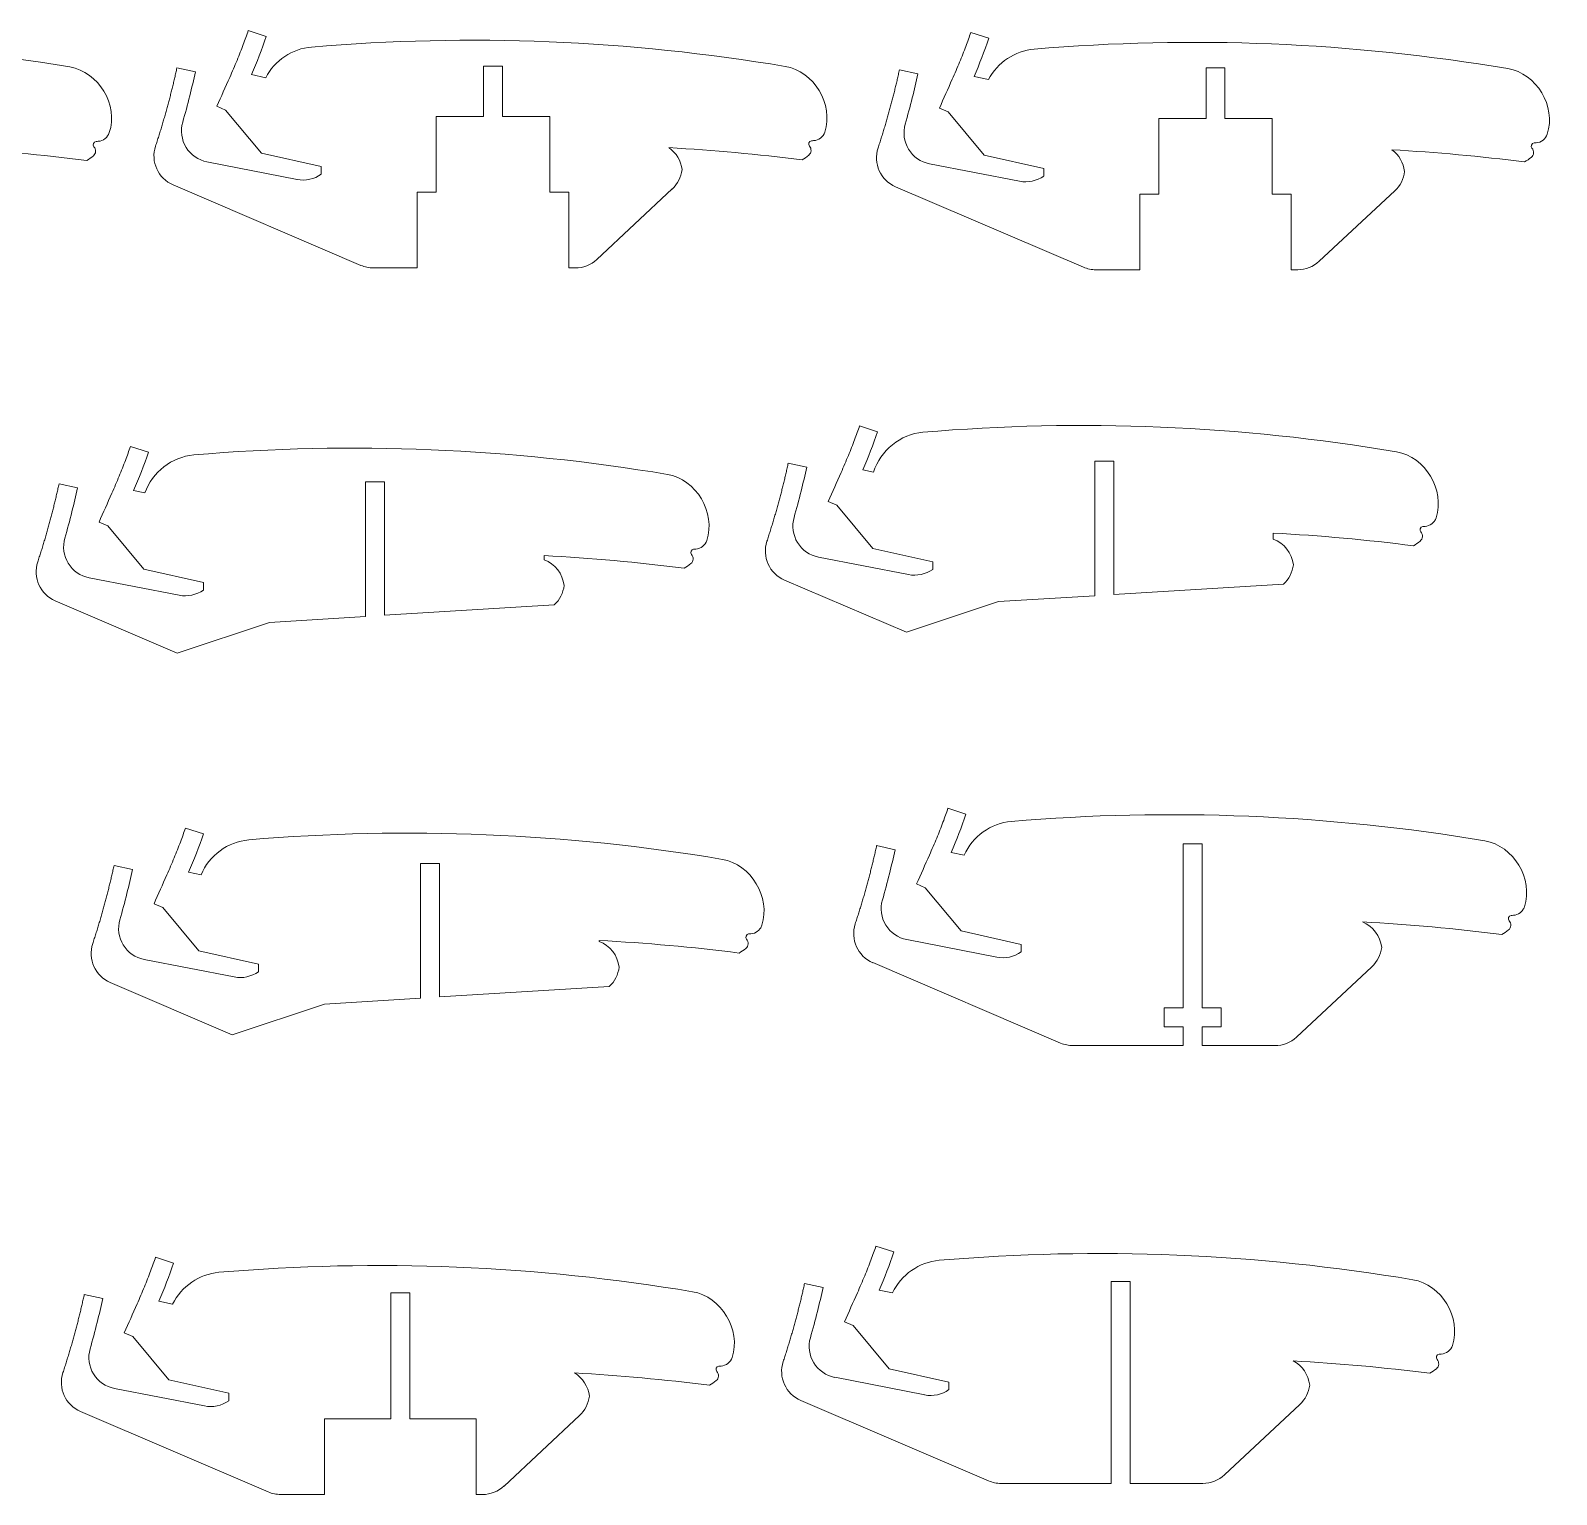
# Model space of a CAD drawing. Header units: millimetres. Extents: x 42 to 1075, y 65 to 598.
# Drawn here: x 833.5 to 1075.4, y 94.8 to 327 of the extents above; entities that cross this region are included whole.
import ezdxf

# ---------------------------------------------------------------- set-up
doc = ezdxf.new("R2010")
doc.units = ezdxf.units.MM

msp = doc.modelspace()

# ---------------------------------------------------------------- linework, layer by layer
at = {"color": 5, "linetype": 'Continuous', "lineweight": 15}
for p, q in [((868, 326.98), (870.84, 326.03)), ((982.55, 326.68), (985.39, 325.74)), ((859.62, 320.4), (856.69, 321.04)), ((870.78, 319.49), (868.52, 319.98)), ((905.3, 321.33), (905.3, 313.33)), ((908.3, 321.33), (905.3, 321.33)), ((908.3, 313.33), (908.3, 321.33)), ((974.17, 320.11), (971.24, 320.75)), ((985.36, 319.19), (983.07, 319.68)), ((1019.85, 321.04), (1019.85, 313.04)), ((1022.85, 321.04), (1019.85, 321.04)), ((1022.85, 313.04), (1022.85, 321.04)), ((864.4, 314.37), (863.03, 314.98)), ((978.95, 314.07), (977.58, 314.68)), ((864.4, 314.37), (870.11, 307.52)), ((897.8, 313.33), (897.8, 301.33)), ((905.3, 313.33), (897.8, 313.33)), ((915.8, 313.33), (908.3, 313.33)), ((915.8, 301.33), (915.8, 313.33)), ((978.95, 314.07), (984.66, 307.22)), ((1012.35, 313.04), (1012.35, 301.04)), ((1019.85, 313.04), (1012.35, 313.04)), ((1030.35, 313.04), (1022.85, 313.04)), ((1030.35, 301.04), (1030.35, 313.04)), ((870.11, 307.52), (879.58, 305.39)), ((875.73, 303.37), (861.45, 306.15)), ((879.58, 305.39), (879.58, 304.2)), ((990.28, 303.07), (976.01, 305.86)), ((984.66, 307.22), (994.13, 305.1)), ((994.13, 305.1), (994.13, 303.91)), ((856.08, 302.5), (885.85, 289.74)), ((894.8, 289.33), (894.8, 301.33)), ((894.8, 301.33), (897.8, 301.33)), ((915.8, 301.33), (918.8, 301.33)), ((918.8, 301.33), (918.8, 289.33)), ((923.24, 290.68), (935.21, 301.85)), ((970.63, 302.2), (1000.41, 289.44)), ((1009.35, 289.04), (1009.35, 301.04)), ((1009.35, 301.04), (1012.35, 301.04)), ((1030.35, 301.04), (1033.35, 301.04)), ((1033.35, 301.04), (1033.35, 289.04)), ((1037.79, 290.38), (1049.76, 301.56)), ((887.82, 289.33), (894.8, 289.33)), ((918.8, 289.33), (919.83, 289.33)), ((1002.38, 289.04), (1009.35, 289.04)), ((1033.35, 289.04), (1034.38, 289.04)), ((967.77, 263.36), (964.92, 264.31)), ((849.31, 261.03), (852.16, 260.09)), ((953.61, 258.38), (956.54, 257.74)), ((967.13, 256.95), (965.44, 257.31)), ((1002.22, 258.67), (1002.22, 237.34)), ((1005.22, 258.67), (1002.22, 258.67)), ((1005.22, 237.53), (1005.22, 258.67)), ((840.93, 254.46), (838, 255.1)), ((851.62, 253.65), (849.83, 254.03)), ((886.61, 255.39), (886.61, 234.07)), ((889.61, 255.39), (886.61, 255.39)), ((889.61, 234.25), (889.61, 255.39)), ((961.33, 251.7), (959.96, 252.31)), ((961.33, 251.7), (967.03, 244.85)), ((845.72, 248.42), (844.34, 249.03)), ((845.72, 248.42), (851.42, 241.57)), ((1030.51, 246.34), (1030.51, 247.28)), ((967.03, 244.85), (976.51, 242.73)), ((914.9, 243.06), (914.9, 243.71)), ((972.65, 240.7), (958.38, 243.48)), ((976.51, 242.73), (976.51, 241.53)), ((857.04, 237.42), (842.77, 240.2)), ((851.42, 241.57), (860.9, 239.45)), ((953.01, 239.83), (972.33, 231.55)), ((860.9, 239.45), (860.9, 238.25)), ((1002.22, 237.34), (986.96, 236.41)), ((1032.14, 239.18), (1005.22, 237.53)), ((837.4, 236.55), (856.72, 228.27)), ((916.52, 235.9), (889.61, 234.25)), ((986.96, 236.41), (972.33, 231.55)), ((871.35, 233.13), (856.72, 228.27)), ((886.61, 234.07), (871.35, 233.13)), ((978.93, 203.65), (981.78, 202.7)), ((858.03, 200.51), (860.88, 199.57)), ((970.55, 197.08), (967.62, 197.72)), ((981.5, 196.21), (979.45, 196.65)), ((1016.23, 198.01), (1016.23, 172.01)), ((1019.23, 198.01), (1016.23, 198.01)), ((1019.23, 172.01), (1019.23, 198.01)), ((849.65, 193.94), (846.72, 194.58)), ((895.33, 194.87), (895.33, 173.55)), ((898.33, 194.87), (895.33, 194.87)), ((898.33, 173.73), (898.33, 194.87)), ((860.52, 193.09), (858.55, 193.52)), ((975.33, 191.04), (973.96, 191.65)), ((975.33, 191.04), (981.04, 184.19)), ((854.44, 187.91), (853.06, 188.51)), ((854.44, 187.91), (860.14, 181.06)), ((981.04, 184.19), (990.51, 182.06)), ((923.62, 182.54), (923.62, 182.69)), ((986.66, 180.04), (972.39, 182.82)), ((990.51, 182.06), (990.51, 180.87)), ((865.76, 176.9), (851.49, 179.69)), ((860.14, 181.06), (869.62, 178.93)), ((996.79, 166.41), (967.01, 179.17)), ((869.62, 178.93), (869.62, 177.74)), ((1046.14, 178.52), (1034.17, 167.35)), ((846.12, 176.03), (865.44, 167.75)), ((898.33, 173.73), (925.24, 175.39)), ((865.44, 167.75), (880.07, 172.61)), ((880.07, 172.61), (895.33, 173.55)), ((1013.23, 172.01), (1013.23, 169.01)), ((1016.23, 172.01), (1013.23, 172.01)), ((1022.23, 172.01), (1019.23, 172.01)), ((1022.23, 169.01), (1022.23, 172.01)), ((1013.23, 169.01), (1016.23, 169.01)), ((1016.23, 169.01), (1016.23, 166.01)), ((1019.23, 169.01), (1022.23, 169.01)), ((1019.23, 166.01), (1019.23, 169.01)), ((1016.23, 166.01), (998.76, 166.01)), ((1030.76, 166.01), (1019.23, 166.01)), ((967.51, 134.24), (970.35, 133.3)), ((853.31, 132.48), (856.16, 131.54)), ((959.13, 127.67), (956.2, 128.31)), ((1004.81, 128.6), (1004.81, 96.6)), ((1007.81, 128.6), (1004.81, 128.6)), ((1007.81, 96.6), (1007.81, 128.6)), ((844.94, 125.91), (842, 126.55)), ((890.61, 126.84), (890.61, 106.84)), ((893.61, 126.84), (890.61, 126.84)), ((893.61, 106.84), (893.61, 126.84)), ((970.15, 126.79), (968.03, 127.25)), ((856.01, 125.02), (853.83, 125.49)), ((963.91, 121.63), (962.54, 122.24)), ((963.91, 121.63), (969.62, 114.78)), ((849.72, 119.88), (848.35, 120.48)), ((849.72, 119.88), (855.42, 113.03)), ((969.62, 114.78), (979.09, 112.66)), ((861.04, 108.87), (846.77, 111.66)), ((855.42, 113.03), (864.9, 110.9)), ((975.24, 110.63), (960.97, 113.42)), ((979.09, 112.66), (979.09, 111.47)), ((864.9, 110.9), (864.9, 109.71)), ((955.59, 109.76), (985.37, 97)), ((1022.75, 97.94), (1034.72, 109.12)), ((841.4, 108), (871.17, 95.24)), ((880.11, 106.84), (880.11, 94.84)), ((880.11, 106.84), (890.61, 106.84)), ((893.61, 106.84), (904.11, 106.84)), ((904.11, 106.84), (904.11, 94.84)), ((908.56, 96.18), (920.53, 107.36)), ((873.14, 94.84), (880.11, 94.84)), ((904.11, 94.84), (905.14, 94.84)), ((987.33, 96.6), (1004.81, 96.6)), ((1007.81, 96.6), (1019.34, 96.6))]:
    msp.add_line(p, q, dxfattribs=at)
for centre, start, end in [((862.41, 311.06), 163.9636, 258.9681), ((976.96, 310.76), 163.9636, 258.9681), ((858.05, 307.09), 161.811, 246.8014), ((931.8, 304.33), 6.7349, 54.4636), ((972.6, 306.8), 161.811, 246.8014), ((1046.35, 304.04), 6.7349, 53.4864), ((931.8, 305.5), 313.0251, 353.2651), ((876.68, 308.27), 258.9681, 305.4186), ((991.23, 307.98), 258.9681, 305.4186), ((1046.35, 305.21), 313.0251, 353.2651), ((919.83, 294.33), 270, 313.0251), ((1034.38, 294.04), 270, 313.0251), ((887.82, 294.33), 246.8014, 270), ((1002.38, 294.04), 246.8014, 270), ((959.34, 248.39), 163.9636, 258.9681), ((843.73, 245.11), 163.9636, 258.9681), ((954.98, 244.43), 161.811, 246.8014), ((1028.72, 241.67), 6.7349, 69.1001), ((839.37, 241.15), 161.811, 246.8014), ((913.11, 238.39), 6.7349, 69.1001), ((1028.72, 242.84), 313.0251, 353.2651), ((973.61, 245.61), 258.9681, 305.4186), ((858, 242.33), 258.9681, 305.4186), ((913.11, 239.56), 313.0251, 353.2651), ((973.34, 187.73), 163.9636, 258.9681), ((852.45, 184.59), 163.9636, 258.9681), ((968.98, 183.76), 161.811, 246.8014), ((1042.73, 181.01), 6.7349, 67.417), ((848.09, 180.63), 161.811, 246.8014), ((921.83, 177.87), 6.7349, 69.1001), ((1042.73, 182.18), 313.0251, 353.2651), ((987.62, 184.95), 258.9681, 305.4186), ((866.72, 181.81), 258.9681, 305.4186), ((921.83, 179.04), 313.0251, 353.2651), ((1030.76, 171.01), 270, 313.0251), ((998.76, 171.01), 246.8014, 270), ((961.92, 118.32), 163.9636, 258.9681), ((847.73, 116.56), 163.9636, 258.9681), ((843.37, 112.6), 161.811, 246.8014), ((917.11, 109.84), 6.7349, 58.6705), ((957.56, 114.36), 161.811, 246.8014), ((1031.31, 111.6), 6.7349, 62.2461), ((976.19, 115.54), 258.9681, 305.4186), ((1031.31, 112.77), 313.0251, 353.2651), ((862, 113.78), 258.9681, 305.4186), ((917.11, 111.01), 313.0251, 353.2651), ((987.33, 101.6), 246.8014, 270), ((1019.34, 101.6), 270, 313.0251), ((873.14, 99.84), 246.8014, 270), ((905.14, 99.84), 270, 313.0251)]:
    msp.add_arc(centre, 5, start, end, dxfattribs=at)
for points, knots in [([(868, 326.98), (867.76, 326.25), (867.22, 324.73), (866.41, 322.69), (865.67, 320.94), (865.26, 320), (865.06, 319.55), (864.38, 318.02), (863.7, 316.5), (863.03, 314.98)], [0.9082045, 0.9082045, 0.9082045, 0.9082045, 0.9375, 0.96875, 0.984375, 1, 1, 1, 1.0520048, 1.0520048, 1.0520048, 1.0520048]), ([(982.55, 326.68), (982.31, 325.96), (981.77, 324.43), (980.96, 322.4), (980.22, 320.64), (979.81, 319.71), (979.61, 319.25), (978.93, 317.73), (978.26, 316.21), (977.58, 314.68)], [0.9082045, 0.9082045, 0.9082045, 0.9082045, 0.9375, 0.96875, 0.984375, 1, 1, 1, 1.0520048, 1.0520048, 1.0520048, 1.0520048]), ([(857.61, 312.44), (858, 313.82), (858.72, 316.48), (859.34, 319.13), (859.62, 320.4)], [0.08595358, 0.08595358, 0.08595358, 0.08595358, 0.125, 0.1608197, 0.1608197, 0.1608197, 0.1608197]), ([(972.16, 312.14), (972.55, 313.53), (973.27, 316.18), (973.89, 318.84), (974.17, 320.11)], [0.08595358, 0.08595358, 0.08595358, 0.08595358, 0.125, 0.1608197, 0.1608197, 0.1608197, 0.1608197]), ([(845.97, 310.78), (845.85, 310.4), (845.61, 310.07), (844.99, 309.59), (844.6, 309.44), (844.21, 309.41)], [0.010706588, 0.010706588, 0.010706588, 0.010706588, 0.011879595, 0.011879595, 0.013052601, 0.013052601, 0.013052601, 0.013052601]), ([(959.39, 310.87), (959.27, 310.5), (959.03, 310.16), (958.41, 309.68), (958.02, 309.53), (957.63, 309.51)], [0.010736431, 0.010736431, 0.010736431, 0.010736431, 0.011909395, 0.011909395, 0.013082359, 0.013082359, 0.013082359, 0.013082359]), ([(1073.94, 310.53), (1073.82, 310.16), (1073.58, 309.82), (1072.96, 309.34), (1072.57, 309.19), (1072.18, 309.17)], [0.010755658, 0.010755658, 0.010755658, 0.010755658, 0.0119286, 0.0119286, 0.013101543, 0.013101543, 0.013101543, 0.013101543]), ([(843.54, 308.55), (843.73, 308.35), (843.82, 308.07), (843.78, 307.53), (843.65, 307.27), (843.44, 307.1)], [0.004840358, 0.004840358, 0.004840358, 0.004840358, 0.005650284, 0.005650284, 0.006460211, 0.006460211, 0.006460211, 0.006460211]), ([(956.96, 308.65), (957.15, 308.44), (957.24, 308.17), (957.2, 307.63), (957.07, 307.37), (956.86, 307.2)], [0.004899546, 0.004899546, 0.004899546, 0.004899546, 0.00570923, 0.00570923, 0.006518914, 0.006518914, 0.006518914, 0.006518914]), ([(1071.51, 308.31), (1071.7, 308.1), (1071.79, 307.83), (1071.75, 307.29), (1071.62, 307.03), (1071.41, 306.86)], [0.00493765, 0.00493765, 0.00493765, 0.00493765, 0.005747121, 0.005747121, 0.006556592, 0.006556592, 0.006556592, 0.006556592]), ([(964.92, 264.31), (964.68, 263.59), (964.14, 262.06), (963.33, 260.03), (962.59, 258.27), (962.18, 257.34), (961.98, 256.88), (961.31, 255.36), (960.63, 253.83), (959.96, 252.31)], [0.9082045, 0.9082045, 0.9082045, 0.9082045, 0.9375, 0.96875, 0.984375, 1, 1, 1, 1.0520048, 1.0520048, 1.0520048, 1.0520048]), ([(849.31, 261.03), (849.07, 260.31), (848.53, 258.78), (847.72, 256.75), (846.98, 254.99), (846.57, 254.06), (846.37, 253.6), (845.69, 252.08), (845.02, 250.55), (844.34, 249.03)], [0.9082045, 0.9082045, 0.9082045, 0.9082045, 0.9375, 0.96875, 0.984375, 1, 1, 1, 1.0520048, 1.0520048, 1.0520048, 1.0520048]), ([(954.53, 249.77), (954.93, 251.16), (955.64, 253.81), (956.27, 256.47), (956.54, 257.74)], [0.08595358, 0.08595358, 0.08595358, 0.08595358, 0.125, 0.1608197, 0.1608197, 0.1608197, 0.1608197]), ([(838.92, 246.49), (839.32, 247.88), (840.03, 250.53), (840.66, 253.19), (840.93, 254.46)], [0.08595358, 0.08595358, 0.08595358, 0.08595358, 0.125, 0.1608197, 0.1608197, 0.1608197, 0.1608197]), ([(1056.32, 249.7), (1056.25, 249.51), (1056.16, 249.34), (1055.94, 249.02), (1055.8, 248.87), (1055.34, 248.51), (1054.95, 248.36), (1054.56, 248.33)], [0.010610232, 0.010610232, 0.010610232, 0.010610232, 0.011197828, 0.011197828, 0.011785425, 0.011785425, 0.012960617, 0.012960617, 0.012960617, 0.012960617]), ([(1053.89, 247.47), (1054.07, 247.26), (1054.17, 246.99), (1054.13, 246.44), (1053.99, 246.18), (1053.78, 246.01)], [0.004948918, 0.004948918, 0.004948918, 0.004948918, 0.005761832, 0.005761832, 0.006574747, 0.006574747, 0.006574747, 0.006574747]), ([(940.7, 246.13), (940.58, 245.75), (940.34, 245.42), (939.73, 244.93), (939.34, 244.78), (938.95, 244.76)], [0.010695645, 0.010695645, 0.010695645, 0.010695645, 0.011870515, 0.011870515, 0.013045385, 0.013045385, 0.013045385, 0.013045385]), ([(938.28, 243.89), (938.46, 243.69), (938.56, 243.41), (938.52, 242.87), (938.38, 242.61), (938.17, 242.44)], [0.004783554, 0.004783554, 0.004783554, 0.004783554, 0.005595945, 0.005595945, 0.006408336, 0.006408336, 0.006408336, 0.006408336]), ([(978.93, 203.65), (978.69, 202.93), (978.15, 201.4), (977.34, 199.37), (976.6, 197.61), (976.19, 196.68), (975.99, 196.22), (975.31, 194.7), (974.64, 193.17), (973.96, 191.65)], [0.9082045, 0.9082045, 0.9082045, 0.9082045, 0.9375, 0.96875, 0.984375, 1, 1, 1, 1.0520048, 1.0520048, 1.0520048, 1.0520048]), ([(858.03, 200.51), (857.79, 199.79), (857.25, 198.27), (856.44, 196.23), (855.7, 194.47), (855.29, 193.54), (855.09, 193.08), (854.41, 191.56), (853.74, 190.04), (853.06, 188.51)], [0.9082045, 0.9082045, 0.9082045, 0.9082045, 0.9375, 0.96875, 0.984375, 1, 1, 1, 1.0520048, 1.0520048, 1.0520048, 1.0520048]), ([(968.54, 189.11), (968.94, 190.5), (969.65, 193.15), (970.27, 195.81), (970.55, 197.08)], [0.08595358, 0.08595358, 0.08595358, 0.08595358, 0.125, 0.1608197, 0.1608197, 0.1608197, 0.1608197]), ([(847.64, 185.98), (848.04, 187.36), (848.75, 190.01), (849.38, 192.67), (849.65, 193.94)], [0.08595358, 0.08595358, 0.08595358, 0.08595358, 0.125, 0.1608197, 0.1608197, 0.1608197, 0.1608197]), ([(1070.32, 188.04), (1070.26, 187.85), (1070.17, 187.68), (1069.94, 187.36), (1069.81, 187.21), (1069.34, 186.85), (1068.95, 186.7), (1068.57, 186.68)], [0.010582004, 0.010582004, 0.010582004, 0.010582004, 0.011168733, 0.011168733, 0.011755461, 0.011755461, 0.012928918, 0.012928918, 0.012928918, 0.012928918]), ([(949.42, 185.11), (949.36, 184.92), (949.27, 184.74), (949.05, 184.42), (948.91, 184.28), (948.45, 183.92), (948.06, 183.77), (947.67, 183.74)], [0.010538047, 0.010538047, 0.010538047, 0.010538047, 0.011124923, 0.011124923, 0.011711799, 0.011711799, 0.012885552, 0.012885552, 0.012885552, 0.012885552]), ([(1067.89, 185.81), (1068.08, 185.61), (1068.17, 185.34), (1068.13, 184.79), (1068, 184.53), (1067.79, 184.36)], [0.004916445, 0.004916445, 0.004916445, 0.004916445, 0.005727204, 0.005727204, 0.006537963, 0.006537963, 0.006537963, 0.006537963]), ([(947, 182.88), (947.18, 182.68), (947.28, 182.4), (947.24, 181.86), (947.1, 181.6), (946.89, 181.42)], [0.004770203, 0.004770203, 0.004770203, 0.004770203, 0.005581449, 0.005581449, 0.006392696, 0.006392696, 0.006392696, 0.006392696]), ([(967.51, 134.24), (967.27, 133.52), (966.73, 131.99), (965.92, 129.96), (965.18, 128.2), (964.77, 127.27), (964.57, 126.81), (963.89, 125.29), (963.22, 123.77), (962.54, 122.24)], [0.9082045, 0.9082045, 0.9082045, 0.9082045, 0.9375, 0.96875, 0.984375, 1, 1, 1, 1.0520048, 1.0520048, 1.0520048, 1.0520048]), ([(853.31, 132.48), (853.07, 131.76), (852.53, 130.24), (851.72, 128.2), (850.98, 126.44), (850.58, 125.51), (850.37, 125.05), (849.7, 123.53), (849.02, 122.01), (848.35, 120.48)], [0.9082045, 0.9082045, 0.9082045, 0.9082045, 0.9375, 0.96875, 0.984375, 1, 1, 1, 1.0520048, 1.0520048, 1.0520048, 1.0520048]), ([(842.92, 117.95), (843.32, 119.33), (844.04, 121.98), (844.66, 124.64), (844.94, 125.91)], [0.08595358, 0.08595358, 0.08595358, 0.08595358, 0.125, 0.1608197, 0.1608197, 0.1608197, 0.1608197]), ([(957.12, 119.7), (957.51, 121.09), (958.23, 123.74), (958.85, 126.4), (959.13, 127.67)], [0.08595358, 0.08595358, 0.08595358, 0.08595358, 0.125, 0.1608197, 0.1608197, 0.1608197, 0.1608197]), ([(944.71, 116.56), (944.58, 116.19), (944.35, 115.86), (943.73, 115.38), (943.34, 115.23), (942.95, 115.2)], [0.010668893, 0.010668893, 0.010668893, 0.010668893, 0.011841986, 0.011841986, 0.013015079, 0.013015079, 0.013015079, 0.013015079]), ([(1056.47, 116.24), (1056.66, 116.04), (1056.75, 115.76), (1056.71, 115.22), (1056.58, 114.96), (1056.37, 114.78)], [0.004685052, 0.004685052, 0.004685052, 0.004685052, 0.005495179, 0.005495179, 0.006305307, 0.006305307, 0.006305307, 0.006305307]), ([(1058.9, 118.46), (1058.78, 118.09), (1058.54, 117.75), (1057.92, 117.27), (1057.53, 117.13), (1057.14, 117.1)], [0.010626408, 0.010626408, 0.010626408, 0.010626408, 0.011799647, 0.011799647, 0.012972886, 0.012972886, 0.012972886, 0.012972886]), ([(942.28, 114.34), (942.46, 114.14), (942.56, 113.86), (942.52, 113.32), (942.38, 113.06), (942.17, 112.89)], [0.004766334, 0.004766334, 0.004766334, 0.004766334, 0.005576424, 0.005576424, 0.006386514, 0.006386514, 0.006386514, 0.006386514])]:
    msp.add_open_spline(points, degree=3, knots=knots, dxfattribs=at)
for points, degree in [([(839.71, 321.19), (814.91, 325.36), (789.68, 326.4), (764.62, 324.27)], 3), ([(870.84, 326.03), (870.16, 323.98), (869.36, 321.97), (868.52, 319.98)], 3), ([(878.04, 324.36), (874.99, 324.11), (872.18, 322.22), (870.78, 319.49)], 3), ([(953.12, 321.29), (928.33, 325.45), (903.1, 326.49), (878.04, 324.36)], 3), ([(985.39, 325.74), (984.71, 323.69), (983.92, 321.67), (983.07, 319.68)], 3), ([(1067.68, 320.94), (1042.88, 325.11), (1017.65, 326.15), (992.59, 324.02)], 3), ([(992.59, 324.02), (989.56, 323.76), (986.76, 321.9), (985.36, 319.19)], 3), ([(845.97, 310.78), (847.44, 315.18), (844.26, 320.43), (839.71, 321.19)], 3), ([(856.69, 321.04), (855.34, 314.85), (853.3, 308.65)], 2), ([(959.39, 310.87), (960.85, 315.28), (957.68, 320.52), (953.12, 321.29)], 3), ([(971.24, 320.75), (969.89, 314.55), (967.85, 308.36)], 2), ([(1073.94, 310.53), (1075.4, 314.94), (1072.23, 320.18), (1067.68, 320.94)], 3), ([(821.16, 308.31), (828.26, 307.91), (835.33, 307.27), (842.38, 306.37)], 3), ([(843.54, 308.55), (843.28, 308.83), (843.49, 309.36), (843.88, 309.39)], 3), ([(843.88, 309.39), (843.99, 309.39), (844.1, 309.4), (844.21, 309.41)], 3), ([(934.7, 308.4), (941.76, 308), (948.79, 307.36), (955.8, 306.46)], 3), ([(956.96, 308.65), (956.7, 308.93), (956.91, 309.46), (957.29, 309.48)], 3), ([(957.29, 309.48), (957.41, 309.49), (957.52, 309.5), (957.63, 309.51)], 3), ([(1049.32, 308.06), (1056.36, 307.66), (1063.36, 307.02), (1070.35, 306.13)], 3), ([(1071.51, 308.31), (1071.25, 308.59), (1071.46, 309.11), (1071.85, 309.14)], 3), ([(1071.85, 309.14), (1071.96, 309.15), (1072.07, 309.16), (1072.18, 309.17)], 3), ([(842.38, 306.37), (842.75, 306.58), (843.11, 306.83), (843.44, 307.1)], 3), ([(955.8, 306.46), (956.17, 306.68), (956.52, 306.92), (956.86, 307.2)], 3), ([(1070.35, 306.13), (1070.72, 306.34), (1071.07, 306.58), (1071.41, 306.86)], 3), ([(1050.05, 260.17), (1025.25, 264.37), (1000.03, 265.41), (974.96, 263.27)], 3), ([(934.44, 256.59), (909.64, 260.77), (884.42, 261.81), (859.35, 259.68)], 3), ([(967.77, 263.36), (967.09, 261.32), (966.29, 259.3), (965.44, 257.31)], 3), ([(974.96, 263.27), (971.4, 262.97), (968.2, 260.38), (967.13, 256.95)], 3), ([(852.16, 260.09), (851.48, 258.04), (850.68, 256.02), (849.83, 254.03)], 3), ([(859.35, 259.68), (855.89, 259.38), (852.76, 256.95), (851.62, 253.65)], 3), ([(1056.32, 249.7), (1057.77, 254.09), (1054.63, 259.4), (1050.05, 260.17)], 3), ([(940.7, 246.13), (942.16, 250.52), (939.01, 255.81), (934.44, 256.59)], 3), ([(953.61, 258.38), (952.26, 252.18), (950.23, 245.99)], 2), ([(838, 255.1), (836.65, 248.9), (834.62, 242.71)], 2), ([(1030.51, 247.28), (1037.94, 246.89), (1045.34, 246.22), (1052.72, 245.27)], 3), ([(1053.89, 247.47), (1053.63, 247.75), (1053.84, 248.28), (1054.22, 248.31)], 3), ([(1054.22, 248.31), (1054.33, 248.31), (1054.45, 248.32), (1054.56, 248.33)], 3), ([(938.28, 243.89), (938.02, 244.18), (938.23, 244.7), (938.61, 244.73)], 3), ([(938.61, 244.73), (938.72, 244.74), (938.84, 244.75), (938.95, 244.76)], 3), ([(1052.72, 245.27), (1053.1, 245.49), (1053.45, 245.73), (1053.78, 246.01)], 3), ([(914.9, 243.71), (922.33, 243.32), (929.73, 242.65), (937.11, 241.7)], 3), ([(937.11, 241.7), (937.49, 241.92), (937.84, 242.16), (938.17, 242.44)], 3), ([(1064.06, 198.48), (1039.26, 202.65), (1014.03, 203.69), (988.97, 201.56)], 3), ([(981.78, 202.7), (981.1, 200.66), (980.3, 198.64), (979.45, 196.65)], 3), ([(988.97, 201.56), (985.75, 201.29), (982.8, 199.18), (981.5, 196.21)], 3), ([(860.88, 199.57), (860.2, 197.52), (859.4, 195.5), (858.55, 193.52)], 3), ([(868.07, 198.64), (864.78, 198.36), (861.78, 196.16), (860.52, 193.09)], 3), ([(943.16, 195.55), (918.36, 199.73), (893.14, 200.77), (868.07, 198.64)], 3), ([(1070.32, 188.04), (1071.78, 192.45), (1068.6, 197.71), (1064.06, 198.48)], 3), ([(967.62, 197.72), (966.27, 191.52), (964.23, 185.33)], 2), ([(846.72, 194.58), (845.37, 188.38), (843.34, 182.19)], 2), ([(949.42, 185.11), (950.88, 189.51), (947.71, 194.78), (943.16, 195.55)], 3), ([(1067.89, 185.81), (1067.63, 186.1), (1067.84, 186.62), (1068.23, 186.65)], 3), ([(1068.23, 186.65), (1068.34, 186.66), (1068.45, 186.67), (1068.57, 186.68)], 3), ([(1044.65, 185.62), (1052.04, 185.23), (1059.4, 184.57), (1066.73, 183.63)], 3), ([(1066.73, 183.63), (1067.1, 183.84), (1067.46, 184.09), (1067.79, 184.36)], 3), ([(923.62, 182.69), (931.05, 182.3), (938.45, 181.64), (945.83, 180.69)], 3), ([(947, 182.88), (946.74, 183.16), (946.95, 183.69), (947.33, 183.72)], 3), ([(947.33, 183.72), (947.44, 183.73), (947.55, 183.73), (947.67, 183.74)], 3), ([(945.83, 180.69), (946.21, 180.91), (946.56, 181.15), (946.89, 181.42)], 3), ([(970.35, 133.3), (969.67, 131.25), (968.88, 129.23), (968.03, 127.25)], 3), ([(1052.63, 128.89), (1027.84, 133.07), (1002.61, 134.1), (977.55, 131.97)], 3), ([(856.16, 131.54), (855.48, 129.49), (854.68, 127.47), (853.83, 125.49)], 3), ([(938.44, 126.99), (913.65, 131.16), (888.42, 132.2), (863.35, 130.07)], 3), ([(977.55, 131.97), (974.39, 131.71), (971.49, 129.68), (970.15, 126.79)], 3), ([(863.35, 130.07), (860.24, 129.8), (857.38, 127.84), (856.01, 125.02)], 3), ([(956.2, 128.31), (954.85, 122.11), (952.81, 115.92)], 2), ([(1058.9, 118.46), (1060.36, 122.87), (1057.18, 128.13), (1052.63, 128.89)], 3), ([(842, 126.55), (840.65, 120.35), (838.62, 114.16)], 2), ([(944.71, 116.56), (946.17, 120.97), (942.99, 126.22), (938.44, 126.99)], 3), ([(1056.47, 116.24), (1056.21, 116.52), (1056.42, 117.05), (1056.81, 117.07)], 3), ([(1056.81, 117.07), (1056.92, 117.08), (1057.03, 117.09), (1057.14, 117.1)], 3), ([(919.71, 114.11), (926.87, 113.71), (934.01, 113.06), (941.12, 112.16)], 3), ([(942.28, 114.34), (942.02, 114.62), (942.23, 115.15), (942.61, 115.18)], 3), ([(942.61, 115.18), (942.72, 115.18), (942.84, 115.19), (942.95, 115.2)], 3), ([(1033.64, 116.02), (1040.88, 115.63), (1048.11, 114.97), (1055.31, 114.05)], 3), ([(1055.31, 114.05), (1055.68, 114.27), (1056.03, 114.51), (1056.37, 114.78)], 3), ([(941.12, 112.16), (941.49, 112.37), (941.84, 112.61), (942.17, 112.89)], 3)]:
    msp.add_open_spline(points, degree=degree, dxfattribs=at)

doc.saveas('drawing.dxf')
